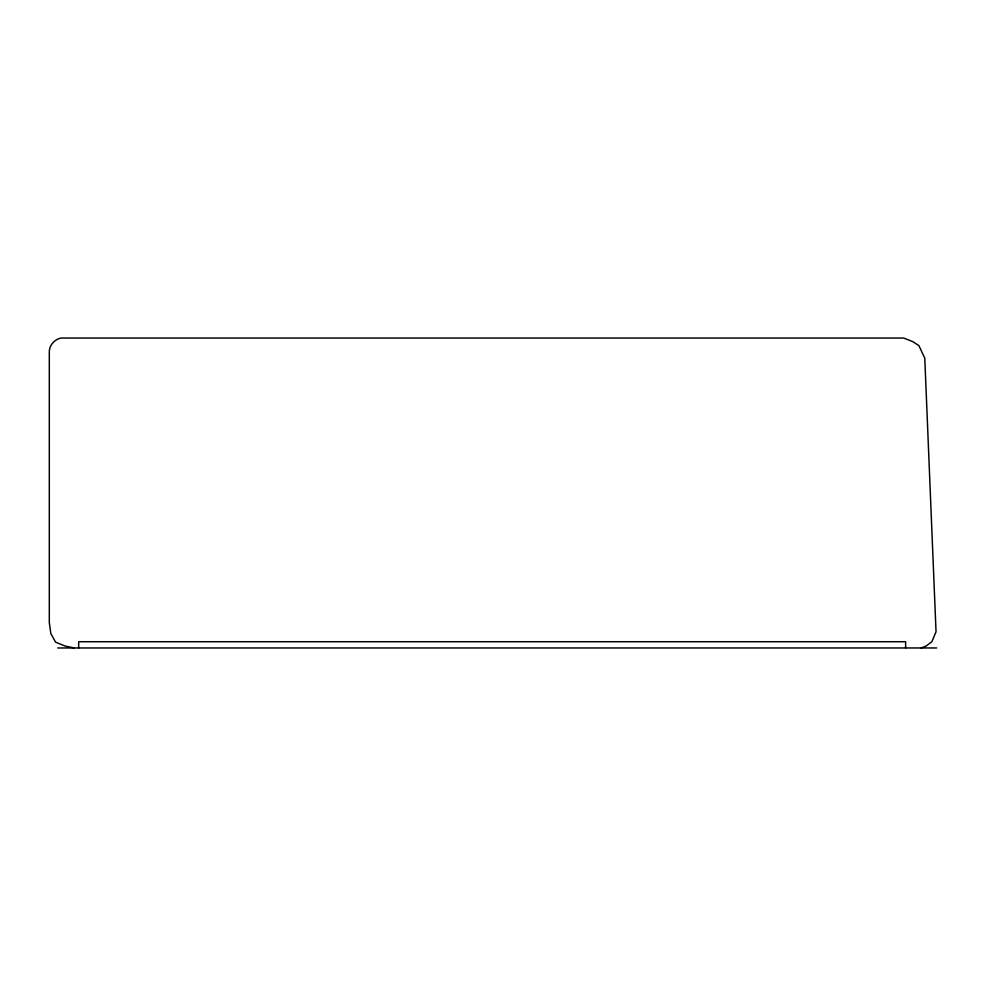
<?xml version="1.0" encoding="UTF-8"?>
<svg xmlns="http://www.w3.org/2000/svg" width="986" height="986" viewBox="0 0 986 986"><rect width="100%" height="100%" fill="white"/><g stroke="black" fill="none" stroke-linecap="round" stroke-linejoin="round"><path stroke-width="1.48" d="M921.158 647.962L925.903 646.126L931.844 641.787L936.034 631.755L924.782 358.201L918.915 345.655L912.839 341.649L903.644 338.038L60.812 338.038C54.637 339.467 49.583 344.927 49.3 351.373L49.3 622.474L50.828 633.542L55.573 642.157L65.15 646.064L74.283 647.962M57.718 647.962L936.7 647.962M905.629 647.962L905.629 641.713L78.67 641.713L78.67 647.962"/></g></svg>
